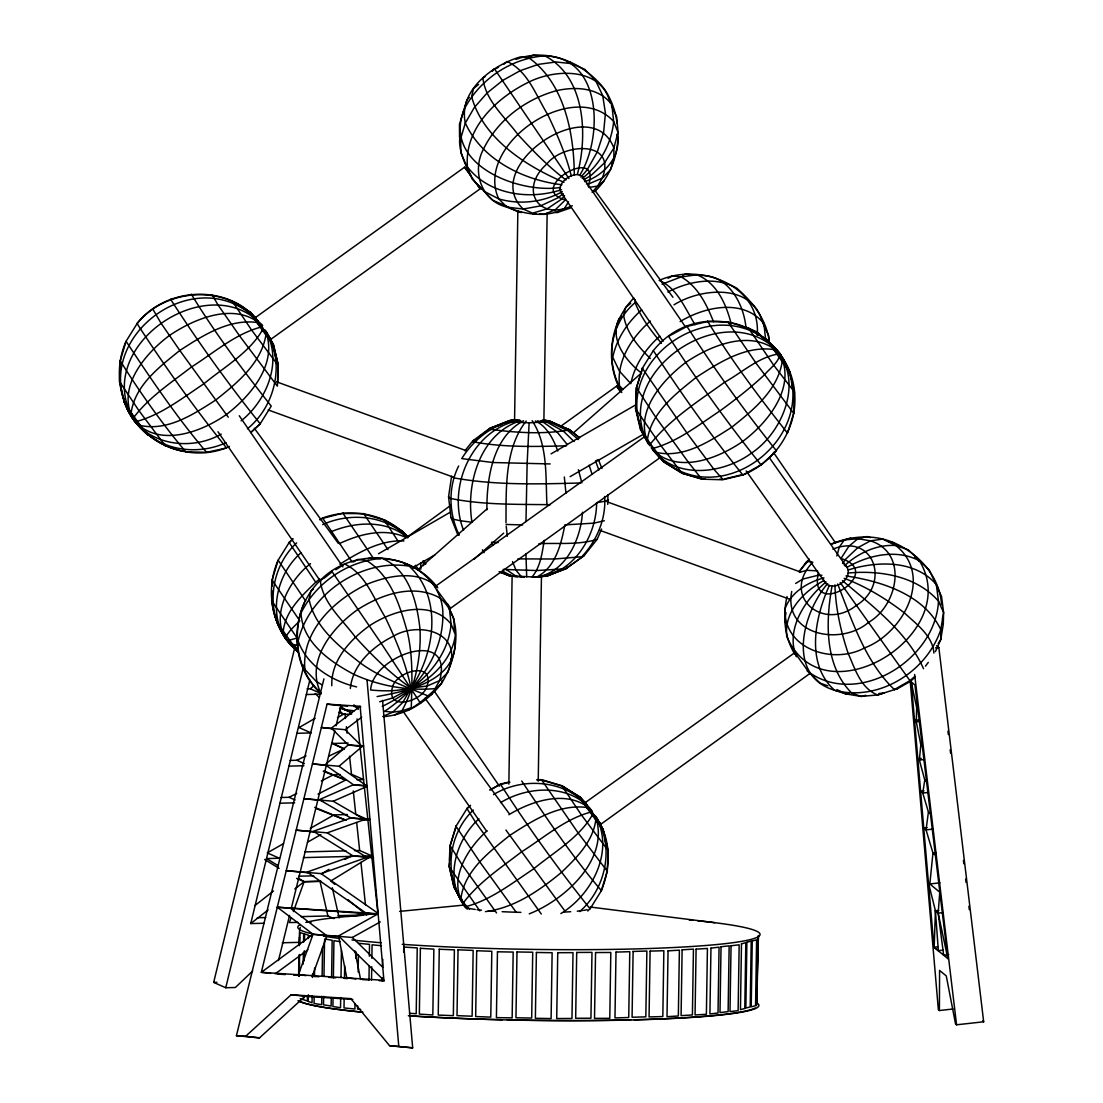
<?xml version="1.0" encoding="UTF-8"?>
<svg xmlns="http://www.w3.org/2000/svg" width="1103" height="1103" viewBox="0 0 1103 1103"><rect width="100%" height="100%" fill="white"/><g stroke="black" fill="none" stroke-linecap="round" stroke-linejoin="round"><path stroke-width="1.5" d="M952.937 1009.011L939.398 1010.513L939.591 970.406L946.277 975.962L955.543 1023.929L956.577 1024.797L983.669 1021.792L938.846 647.516L936.612 645.655M941.479 604.706C940.28 577.283 918.441 552.989 893.664 542.662C873.411 533.976 850.634 535.824 830.683 544.317L850.675 538.002M525.979 521.609L527.124 463.88L529.123 422.849L550.425 421.58L569.575 429.88L579.654 437.863M298.596 975.603L298.913 955.35M299.065 945.216L299.575 930.463M298.858 976.031L299.244 955.308M299.327 945.657L299.464 937.219M299.203 976.362L299.547 954.426M299.713 944.292L299.892 932.476L303.683 933.758L303.559 942.196M299.258 975.852L299.464 962.354M303.215 964.146L303.394 952.33M303.628 996.354L303.573 999.732L307.365 1001.014L307.447 995.94M304.18 960.906L304.345 950.786M304.497 940.652L304.607 933.896L308.399 935.192L308.344 938.556M308.357 994.741L308.247 1001.483L312.039 1002.779L312.149 996.023M312.439 977.451L312.494 974.087M314.162 996.726L314.065 1003.468L321.676 1004.695L321.814 996.257M314.479 976.472L314.617 968.034M322.131 976.003L322.572 947.312M323.648 996.381L323.524 1004.819L331.134 1006.046L331.272 997.608M323.965 976.127L324.53 940.68M331.589 977.355L332.168 940.225L324.558 938.998M333.051 998.077L332.913 1006.515L340.524 1007.728L340.689 997.608M333.368 977.823L333.947 940.68L340.041 941.659M341.006 977.355L341.434 950.345M344.15 999.497L344.012 1007.935L354.932 1009.024L355.014 1003.951M344.494 977.561L344.674 965.745M355.731 958.383L355.842 951.641M357.634 1005.729L357.579 1009.107L360.695 1009.41M358.158 971.977L358.42 955.101M368.967 979.809L369.188 966.311M369.34 956.177L369.533 944.361L358.613 943.286M371.532 980.236L371.739 966.738M371.876 958.3L372.083 944.802L381.445 945.726M382.438 981.325L382.493 977.947M382.686 966.131L382.782 959.376M403.684 952.11L403.753 947.05L417.237 947.904L416.203 1013.726L409.461 1013.299M508.855 784.15L512.123 575.752M514.563 420.753L517.859 210.632M538.223 781.227L541.449 576.276M543.876 421.277L547.157 212.879M794.808 654.244C784.343 636.982 782.537 615.984 787.032 596.53M935.385 651.666L940.776 639.492L943.299 624.133L943.603 612.537L941.535 596.42L929.277 570.003L908.293 549.818L895.815 545.53L882.69 539.105L870.46 540.828L857.886 538.733L844.319 539.918L839.314 547.06L836.832 555.967M943.672 955.184L938.17 913.132L935.413 910.747L934.186 947.201L938.35 950.662L935.413 910.747L928.45 882.827L939.77 892.23L938.17 913.132L947.835 958.645L914.952 685.032L911.243 681.944L916.69 707.933L916.262 721.789L920.826 744.801L919.35 760.022L924.783 780.042L922.756 793.043L928.423 812.001L926.037 829.87L932.959 853.005L929.829 883.958L939.99 882.841M277.694 382.603L278.273 365.079L273.558 344.963L269.463 337.38M521.733 781.007C546.523 818.316 573.036 857.555 601.411 890.645C610.014 869.522 611.255 844.319 600.17 823.9M793.829 412.784C806.638 333.203 703.783 287.924 653.348 350.602C681.006 393.509 710.87 435.189 742.843 474.979C769.108 464.473 788.604 440.566 793.829 412.784L787.501 433.093C759.167 397.273 730.972 359.785 707.547 321.138M229.41 446.453C190.309 464.473 140.026 443.434 124.791 403.229L119.496 381.569L119.662 376.757M119.841 371.959L120.255 360.764L126.087 341.268C111.941 372.8 120.599 412.026 147.14 434.279L148.036 435.285L133.877 420.146L124.143 401.823C134.952 426.613 156.571 446.936 184.229 451.348M298.086 652.011L285.939 639.051L286.256 635.783L290.985 629.565L299.782 620.796L272.083 580.04L278.149 560.186C264.43 591.001 272.027 629.758 297.989 651.749C280.934 636.693 270.276 613.751 271.903 590.877M272.083 586.079L272.303 579.668M449.5 863.373L449.224 866.834L453.953 886.964L463.77 905.149L467.038 908.638L463.77 905.149L453.953 886.964L449.748 868.13M449.624 860.161L450.148 845.767L456.256 825.816L449.914 846.139L449.224 866.834L479.86 910.899M635.866 405.366L635.59 408.827L640.305 428.957L644.4 436.526M636.031 400.568L636.5 387.76L642.608 367.823L636.279 388.132L635.59 408.827L661.276 446.122L681.902 473.201L701.784 479.171L722.562 479.777L742.843 474.979L761.525 464.57L776.443 450.81C744.484 411.019 714.62 369.34 686.962 326.447L687.266 325.936M574.305 175.377C574.139 134.221 564.653 83.387 529.095 58.018L520.451 56.901C492.903 64.856 458.076 90.598 465.328 123.012C482.025 159.825 523.332 180.147 561.896 184.752M757.196 335.367C761.608 284.422 698.999 262.224 659.222 280.424C677.256 288.076 685.266 308.881 695.042 324.668M582.494 512.261C580.798 539.657 565.439 573.629 535.176 577.241M544.248 540.36C542.097 552.961 540.567 566.79 532.073 576.924L509.09 575.738L499.397 572.016M458.048 535.355L450.962 517.472L448.563 496.777L451.61 476.193L453.664 477.833C495.275 485.389 538.085 484.12 580.219 482.99M607.767 504.402L607.918 494.875M784.978 618.866L785.998 612.634M791.733 591.47C782.992 635.907 841.534 646.041 868.626 622.285C897.745 605.768 908.789 553.017 870.46 540.828L857.789 547.695L845.56 559.262L842.568 563.481M263.424 328.211C250.546 352.229 224.309 366.83 203.697 383.927C182.629 397.852 161.976 414.259 137.351 421.263L133.877 420.146C81.622 343.681 195.176 255.11 258.102 321.042M593.317 813.214C580.44 837.232 554.202 851.833 533.59 868.93C512.523 882.855 491.869 899.262 467.245 906.266L463.77 905.149L454.036 886.826L463.77 905.149L465.962 907.452M761.525 464.57L761.208 465.094C728.118 423.897 697.206 380.756 668.57 336.346L686.962 326.447L707.271 321.593L728.104 322.104L755.803 362.859L793.608 413.156L794.367 392.351L789.72 372.097L765.827 338.635L779.986 353.773C778.663 362.804 769.894 368.278 764.42 374.855C750.44 387.884 735.384 399.672 719.942 410.923C698.875 424.848 678.235 441.255 653.596 448.259L651.28 447.515M832.062 585.845C825.637 621.389 824.286 665.895 851.833 693.153L861.029 696.42L877.643 694.959L883.999 693.029L878.912 693.484M300.002 928.602L300.292 927.347M757.706 938.625L756.382 1005.702L758.423 935.523L756.741 1003.964M442.165 680.261L441.407 683.543C427.44 701.632 406.345 715.006 383.237 716.674M252.656 971.026L235.366 987.502L225.757 987.75L213.679 982.387L295.135 646.137M225.757 987.75L303.987 664.875M264.306 923.252L250.753 923.556L309.86 679.986M352.795 999.415L305.048 996.299L259.522 1037.868L236.428 1035.703L323.924 678.883M352.395 937.481L313.059 934.255L261.328 972.322L383.899 980.319L360.157 706.292L327.081 704.141L261.328 972.322L270.552 973.37M278.494 960.534L289.537 915.462M334.843 730.71L291.178 908.789L326.888 935.813L338.786 936.599M336.07 725.719L340.979 705.699L347.583 706.127M460.378 134.028C457.111 149.043 464.928 163.285 471.064 176.508M436.885 586.768C409.585 551.059 351.636 548.067 320.284 580.385C289.565 609.807 288.503 665.192 321.111 693.594C304.676 661.276 332.527 627.014 358.199 609.256C381.803 594.186 413.846 583.266 440.125 598.088C464.79 619.197 456.821 659.194 441.407 683.543C430.79 693.373 420.615 703.521 407.779 710.525M594.655 191.66C621.747 165.588 625.194 121.385 605.12 90.088C585.348 63.312 547.97 46.864 516.011 59.424M621.761 392.489C604.196 362.846 609.794 322.297 633.894 297.962M601.135 891.1L607.477 870.791M377.074 696.558C406.869 691.209 455.07 681.42 455.056 642.98M304.373 602.348C291.743 631.55 295.714 669.163 319.318 691.471M450.92 658.339L451.361 661.442L447.983 672.21L439.711 680.592L435.065 688.603C407.641 691.016 378.894 685.832 353.677 674.264C329.976 661.593 302.525 642.553 300.995 613.103C316.078 582.467 348.107 560.669 382.258 558.38C409.392 570.154 417.224 602.845 420.036 629.579C421.263 657.54 415.059 686.466 401.892 710.952L394.488 715.144M577.352 174.343C587.885 135.297 585.445 76.865 544.841 55.867C510.703 58.156 478.674 79.954 463.577 110.603M291.137 917.848L289.441 922.563L297.948 922.384M293.398 911.561L304.125 881.697L320.78 881.283M355.979 978.926L346.783 977.892L338.552 935.923L378.136 913.794L277.294 907.217L313.059 934.255L298.403 974.749L306.082 975.603M458.627 465.99C447.956 487.443 448.728 513.736 459.234 535.107M538.498 576.952L547.143 576.014L565.742 568.79L584.163 555.609L597.137 539.326L601.604 529.054M818.467 572.471C807.12 621.623 887.515 572.802 840.969 558.49L848.91 546.219L857.886 538.733L867.289 536.541L870.364 537.63M829.387 585.403C814.952 617.156 805.204 664.158 834.654 690.299L845.629 693.856L861.029 696.42L865.731 695.317M413.956 568.169L415.473 565.301L419.043 570.099M588.092 186.283C603.989 142.287 523.635 189.027 565.412 199.864L555.388 209.68L544.22 214.382L539.27 214.079M611.531 163.092L613.944 158.929M449.748 664.227L451.361 661.442M579.502 175.556C603.755 137.806 602.39 53.702 541.559 56.019M137.103 323.606L137.406 323.096C165.85 287.4 225.729 283.678 256.103 318.615C225.274 284.119 165.643 287.952 137.103 323.606C164.761 366.513 194.611 408.179 226.584 447.983L206.592 452.327L185.759 451.803C162.637 424.283 139.433 391.882 120.255 360.764M152.641 308.812L160.997 323.165L179.803 350.464L228.252 417.168M119.496 381.569L138.923 410.647L165.657 446.205L164.388 443.503M171.02 298.941L170.717 299.437C198.375 342.344 228.224 384.023 260.198 423.814L250.822 432.61M191.288 294.129C214.727 332.789 242.922 370.263 271.241 406.097L260.198 423.814L251.139 432.086M231.961 300.705L251.387 329.783L278.121 365.341L277.363 386.16L239.558 335.863L217.98 304.883L212.079 294.735L213.706 296.569M206.592 452.327C177.941 418.768 150.946 379.198 126.087 341.268L137.406 323.096M278.273 365.079L273.475 345.087L269.78 338.056M275.819 615.295L276.853 622.133L297.548 651.115L285.939 639.051L283.223 631.509C285.332 610.938 301.739 595.896 315.706 582.246L289.165 542.524L292.984 538.719M271.545 600.473L297.079 638.03L289.413 640.167L285.939 639.051C264.858 610 270.704 566.942 296.624 542.91M407.076 536.361C386.312 513.681 351.554 507.642 323.082 517.845L319.939 519.871M343.35 513.047L322.779 518.355L352.133 562.061M364.142 513.653L343.074 513.502L373.324 558.215M423.607 565.674L422.987 560.931L425.606 563.867L423.979 560.834M653.348 350.602L642.332 368.278L686.824 432.872L714.041 469.478L722.837 479.322L719.639 479.24M636.5 387.76L655.706 417.21L688.575 462.543L701.784 479.171L705.217 478.881M728.325 321.731L728.104 322.104C755.017 326.86 778.828 345.156 789.059 370.691L789.72 372.097L779.986 353.773L766.723 339.641M541.283 914.015L475.379 821.969L466.996 808.609L469.644 805.907M450.148 845.767L461.992 864.655L496.529 912.912M508.704 782.096L500.914 783.943L490.711 789.776M585.996 803.618L579.461 796.642L561.841 785.708L541.973 779.738L536.94 779.986M794.518 392.089L773.727 365.258L748.206 327.701L752.729 331.314M608.167 850.096L607.243 871.163L578.069 832.862L541.738 780.111L561.689 785.97L579.378 796.766L587.058 804.845M590.395 908.307L587.747 911.009M568.514 201.863L564.474 208.439C547.378 218.297 524.339 214.382 506.953 207.13C481.404 201.091 471.615 171.434 483.376 149.332C497.494 120.158 525.469 99.173 556.45 90.694C575.628 86.296 599.274 87.523 611.875 104.771L613.654 121.495L617.97 132.374L613.861 148.009L613.93 158.432L610.579 169.697L602.307 178.079L597.647 186.09L592.146 192.363M289.469 542.014L278.149 560.186L305.628 600.997M467.3 808.099L455.98 826.271L479.777 861.898L516.314 912.429M601.411 890.645L590.091 908.817C558.118 869.026 528.268 827.347 500.61 784.44L509.972 782.206M938.157 643.628L940.776 639.492L940.776 629.675L943.603 612.537L938.488 601.218L936.337 584.521C914.883 559.745 877.023 560.848 848.235 569.975M799.055 571.878L809.299 559.166M799.22 571.506L806.845 561.33L812.814 562.199C780.29 595.91 823.265 632.171 856.493 605.299C890.741 584.383 874.665 532.404 832.875 549.129M925.445 666.184L928.312 662.365M702.004 478.799L681.902 473.201L664.282 462.281L650.453 443.875C670.734 418.616 698.806 400.94 724.809 382.121C742.553 372.235 759.36 356.338 779.986 353.773L787.556 368.374L786.108 366.251M473.146 442.358L481.914 434.679M827.677 583.542C802.86 612.358 785.515 675.601 834.654 690.299C878.705 701.935 926.644 671.879 940.776 629.675C924.3 594.572 881.642 581.322 845.973 575.918M464.887 450.851L472.87 440.828L489.622 428.447L509.889 420.422L515.322 419.774M580.909 177.142L587.154 169.862L597.385 151.704L603.617 132.401L605.437 113.264L602.707 95.575L595.62 80.574L584.659 69.255L571.74 63.643L555.967 61.975L538.402 64.36L520.244 70.661L502.734 80.422L487.071 92.997L474.304 107.529L465.328 123.012L460.737 138.399L460.847 152.641L472.415 179.444L492.862 200.277L504.347 205.268M635.025 299.699L635.135 302.608C609.008 324.751 605.313 361.729 621.361 390.517M564.584 195.658L561.193 199.422L547.212 208.812L532.666 213.155L523.208 209.046L506.953 207.13L498.735 198.885L483.693 191.095M469.313 97.436L466.955 99.835L459.455 124.391L459.551 137.158L460.792 140.274M621.375 316.354L619.017 318.753C609.146 339.49 625.897 360.984 641.712 373.297M289.165 542.524L292.681 539.229M466.996 808.609L470.512 805.314M247.403 428.777C275.488 406.166 285.594 362.239 265.947 331.107M579.654 911.602C605.588 889.142 614.743 847.476 596.571 817.544M473.284 810.085C446.288 835.895 442.455 882.552 469.547 909.423M236.428 1035.703L245.638 1036.31L291.164 994.741L350.851 998.629L389.566 1045.685L412.674 1047.85L382.562 700.433M844.526 565.687C858.355 553.058 876.747 544.206 895.815 545.53C934.034 575.863 902.957 633.577 864.793 647.806C833.647 664.916 783.337 649.543 785.019 608.815C791.016 592.159 807.63 582.315 823.969 577.848M241.116 420.863C266.692 400.582 282.851 361.756 265.892 331.341M560.862 913.574C592.063 894.547 614.798 851.089 595.785 816.344M301.119 552.686C272.758 577.2 265.01 627.717 298.306 651.652M478.95 818.784C454.863 840.61 443.103 882.814 467.245 908.762M417.623 569.975L487.374 508.58M573.932 432.417L641.105 373.31M473.973 559.29L503.685 533.135M804.79 564.226L808.471 560.972M914.925 676.304L910.003 680.634L894.34 689.568C865.262 661.703 852.095 620.796 837.66 584.011M834.943 584.88C835.564 608.167 840.762 631.15 848.083 653.197C854.922 668.418 860.574 688.396 877.643 694.959L897.635 688.644L910.416 681.337L915.338 677.021M326.323 765.441L312.439 763.883L339.021 766.268L362.129 746.524L345.253 729.717L321.359 727.497L333.699 728.89M826.064 581.957C805.328 599.315 785.143 629.11 796.325 656.754M310.522 563.702C285.732 582.15 263.355 629.744 298.168 649.281M487.14 830.821C466.707 848.565 444.867 884.496 467.258 908.541M582.232 178.465C599.825 164.747 611.572 143.762 613.654 121.495C573.312 76.948 473.725 144.976 498.735 198.885C519.803 204.979 543.172 202.304 562.337 191.674M503.657 64.36L507.159 61.506C528.006 71.047 536.279 96.113 547.681 114.519C557.194 134.456 566.087 154.889 571.395 176.397M492.269 71.268L494.337 68.662L568.955 178.534M641.739 309.819C627.635 322.269 616.591 338.676 612.785 357.303L619.376 371.063L630.833 383.637C634.639 364.996 645.682 348.589 659.787 336.139M323.896 578.427L332.003 571.919L331.755 571.175L381.059 643.09L420.601 703.383M650.384 321.07C631.964 336.994 616.522 360.46 619.5 385.802L622.933 389.428M478.605 84.448L473.532 88.502L471.629 96.719C483.114 138.702 526.048 166.208 564.005 182.312M604.003 181.03L597.647 186.09L588.781 187.441M630.668 303.366L625.594 307.406L623.691 315.623C626.435 332.775 638.251 346.687 650.301 358.475M313.486 588.988L310.936 591.015L309.047 599.232C314.617 627.18 339.021 646.234 360.254 662.931C380.921 678.055 405.311 686.342 428.46 696.117L432.073 694.173M307.061 688.837L310.26 688.755L314.245 685.583M315.706 582.246L319.746 579.034M254.765 905.687L273.447 891.031M250.753 923.556L268.098 909.947M294.791 889.018L304.125 881.697L320.794 881.283M563.026 193.811L557.732 197.92L540.525 205.903L523.208 209.046C478.661 166.677 591.966 89.729 613.861 148.009L604.623 162.748L590.905 175.57L583.708 179.761M360.157 706.292L331.369 728.145L348.245 744.966L362.129 746.524M345.253 729.717L361.701 717.226M484.589 432.666L491.29 427.647L495.564 426.958M275.157 973.88L307.834 949.848M476.73 183.581L480.122 188.834L270.897 339.269L262.555 328.253L255.358 317.609L464.584 167.187L470.898 175.391M450.658 505.436L407.531 536.844M560.848 426.213L616.646 386.091L621.017 391.675M434.927 586.686L644.566 436.678M436.802 589.719L450.465 608.332L659.691 457.91L658.932 456.545L664.282 462.281L659.125 456.297M809.892 673.519L600.79 824.272L592.449 813.256L585.252 802.612L794.891 652.604M526.186 421.015C504.347 448.88 506.249 488.836 505.987 522.739M339.917 564.171C359.026 552.189 380.687 539.725 403.919 540.953M321.649 873.893L328.956 869.398M345.032 859.485L350.878 855.887M354.518 850.62L359.661 850.496L371.739 855.845L330.762 881.021L334.747 884.303M795.649 583.459L802.86 579.075L817.13 575.504L821.9 575.283M508.883 814.717C532.418 800.433 568.128 789.017 591.167 809.726M846.966 567.369C868.447 555.112 896.477 548.618 919.406 560.779C964.436 634.473 823.265 721.417 786.784 636.541C783.737 611.669 803.908 591.18 824.286 580.371M378.522 553.734L449.914 512.412M551.059 453.871L635.838 404.801M412.425 567.935L434.734 555.016M570.086 476.675L644.455 433.631M315.141 718.274L299.051 727.58L311.143 732.943L296.941 733.316M337.463 717.708L343.309 714.33L351.581 714.11M500.638 802.584C527.344 786.287 567.466 783.723 590.022 808.347M221.248 434.113C187.4 453.43 137.31 443.406 125.039 402.829M283.581 843.602L267.271 852.881L279.362 858.244L266.595 858.575L278.149 865.69M310.26 828.408L333.975 814.91L347.39 814.552M307.516 842.209L320.863 834.613M668.073 278.328L672.513 275.819L681.158 276.936L696.903 274.785C717.019 282.809 726.27 304.483 731.289 324.103M353.429 561.923L357.855 559.414L366.513 560.531C390.903 575.449 399.7 605.395 407.172 631.33C413.294 656.382 411.998 682.385 411.281 707.685L401.892 710.952L392.792 712.193L384.63 711.325C416.231 690.175 442.689 655.265 442.854 615.764C443.999 583.322 414.025 559.855 383.844 558.987M495.881 68.689L498.473 67.242M662.021 284.174L681.158 276.936C697.841 286.339 706.678 304.593 713.517 321.731M667.922 292.019C688.713 281.237 715.378 275.915 736.721 288.173C752.908 302.139 766.93 320.173 769.26 341.999M674.016 304.828C700.86 287.911 752.108 283.14 762.145 321.552M680.137 321.593C704.61 306.675 743.422 298.155 763.938 323.675L765.537 338.731M335.891 569.755L344.577 564.019C365.424 573.56 373.696 598.626 385.099 617.032C396.074 639.781 405.807 663.344 411.047 688.134L402.829 702.377L392.792 712.193L383.031 716.302M380.273 921.901L352.34 937.467L382.975 967.469M322.71 524.628C350.134 511.999 386.436 515.308 407.917 537.671M493.51 794.601C522.05 777.077 563.647 779.711 586.879 804.914M226.046 442.689C200.222 454.546 166.801 451.678 145.486 432.197C139.612 424.531 133.987 416.672 128.472 408.73C101.752 339.2 211.528 269.187 262.528 325.633M485.279 76.562L482.866 77.872C485.265 100.497 504.995 117.125 517.941 134.552C532.846 150.808 548.37 166.718 566.06 179.982M322.683 579.075L320.284 580.385C322.683 603.01 342.413 619.624 355.345 637.065C372.318 655.706 390.365 673.588 411.047 688.134L427.109 686.025L439.711 680.592C454.105 626.38 372.097 655.844 370.649 690.009C390.614 691.857 412.122 691.567 428.322 678.083C442.096 667.315 453.03 652.562 455.387 634.873L451.072 624.008L449.293 607.27L447.942 604.334M320.256 519.361L323.082 517.845M489.608 790.024L500.914 783.943M280.934 797.51L289.069 797.304L296.748 793.402M321.304 780.938L333.575 774.692L340.096 774.527M318.036 794.077L345.666 780.055L323.992 770.928M475.214 439.697L472.87 440.828L474.359 442.027C504.664 447.542 535.824 446.618 566.501 445.819M608.47 499.659L605.147 501.258L596.599 502.651C596.737 537.795 570.375 578.62 532.073 576.924M604.347 520.754L593.952 523.139L564.86 524.876C561.165 544.124 555.774 566.749 537.133 576.855L533.838 577.214M507.477 574.442L499.245 571.671M597.137 539.326C578.606 545.199 558.215 542.786 538.953 543.71M584.163 555.609L565.742 568.79L536.651 570.541L503.189 569.41M290.186 760.422L296.817 760.257L306.027 755.872M328.846 756.134L344.191 748.84L332.168 743.05M382.245 706.416C414.797 690.478 447.832 662.6 451.072 624.008C430.473 598.984 392.516 610.524 369.395 625.787C350.202 639.712 330.9 660.49 331.796 685.735M322.931 800.571L303.904 798.669L333.189 801.233L367.313 786.315L339.021 766.268M549.032 574.498L558.476 570.485M529.123 56.915L533.3 55.15L538.25 55.674M682.578 275.24L685.363 274.068L696.917 275.281M367.933 558.835L370.718 557.663L380.618 558.711M497.067 426.323L501.575 424.448M504.581 423.194L512.109 420.05L515.515 419.774M339.269 543.641C359.757 534.073 384.368 527.51 405.973 537.464L401.547 530.681L383.858 519.885L363.907 514.026L387.939 549.584M529.233 913.849C565.067 899.855 610.262 858.713 595.468 816.358M523.539 420.753C492.862 436.981 486.685 478.137 486.892 509.848M584.645 181.65C604.154 175.474 622.078 155.813 617.073 134.249M315.224 832.062L296.183 830.159L327.246 832.848L364.735 819.529L369.505 819.846M309.791 872.887L286.242 870.694L321.056 873.617L366.83 857.389L373.6 857.831M572.305 205.723C537.313 221.882 519.017 188.199 546.867 164.002C562.585 143.211 617.211 139.461 602.307 178.079L589.705 183.512L586.493 183.939M570.375 208.026L557.084 212.631L554.202 212.259M561.537 189.675C529.619 200.291 488.946 194.886 467.438 166.898C464.046 128.306 496.846 97.533 528.93 82.022C555.374 68.786 601.438 67.062 610.097 102.634M331.148 531.715C355.29 521.622 386.56 519.596 407.393 537.685M799.689 572.374L806.748 570.292L817.599 570.871M379.694 701.756L392.682 697.965L411.047 688.134C434.968 653.169 443.075 597.44 409.158 566.142C361.108 558.476 309.474 593.786 298.141 640.898C306.951 665.826 331.906 681.061 356.572 686.907M894.34 689.568L897.635 688.644M520.713 420.657C480.108 433.438 465.631 483.748 471.987 522.229L460.185 520.74L453.002 519.113L450.962 517.472M724.395 478.95L741.574 474.841M518.148 420.533C471.588 430.087 446.729 487.623 463.55 530.253M560.517 187.469C518.507 194.004 443.406 164.719 463.591 111.1L463.618 114.078M848.69 693.415L845.629 693.856L836.874 689.568M519.678 419.885C495.399 422.049 474.428 438.387 461.73 458.586L492.765 462.515L550.176 463.936M544.082 575.628L547.998 575.601L567.411 567.99L566.349 567.135M485.444 911.616C514.467 907.934 539.657 890.411 561.689 872.183C576.483 857.803 592.862 841.699 595.744 820.274L594.338 814.607M848.097 573.036C879.836 570.099 916.648 575.863 938.488 601.218C935.578 660.283 857.017 708.733 807.093 670.9M517.004 419.926L509.034 420.836L489.622 428.447L490.683 429.301C516.576 432.886 543.862 434.472 569.575 429.88L549.873 421.139L544.785 420.298M544.813 575.973L547.998 575.601L540.511 576.662M935.468 647.888L938.846 647.516M917.93 719.983L914.539 720.356L916.262 721.789L919.654 721.403M921.212 758.381L917.834 758.754L919.35 760.022L924.438 759.471M923.997 790.879L920.605 791.265L922.756 793.043L927.83 792.478M927.14 827.608L923.762 827.981L926.037 829.87L932.807 829.125M936.35 852.633L932.959 853.005L935.303 854.949M938.763 910.375L935.303 910.761L938.17 913.132L943.23 912.581M911.243 681.944L933.965 947.229L937.536 946.829M938.129 950.689L943.382 950.11M943.561 955.198L948.732 954.619M514.867 419.94L509.034 420.836L514.66 422.104L529.123 422.849M348.19 916.428L368.76 914.415M399.603 911.395L463.026 905.177M306.344 694.532L320.739 694.159M339.49 708.76L342.812 708.678M348.148 743.064L332.1 743.477L344.191 748.84M289 766.13L303.932 765.744M357.055 779.752L363.576 779.587L351.485 774.237L349.554 756.189M280.01 803.205L294.653 802.832M362.832 819.819L367.864 819.694L355.786 814.331L353.277 790.948M304.911 851.916L345.97 850.84M303.311 857.624L352.919 856.342M363.19 856.066L371.739 855.845M298.775 876.209L313.735 875.823M257.261 917.765L265.671 917.544M300.995 916.634L327.894 915.931L333.919 918.606M337.987 915.669L363.19 915.021M306.358 922.163L311.404 922.025M282.285 942.775L299.106 942.348M213.679 982.387L216.877 982.304M448.563 496.777L450.686 498.487C483.348 505.077 517.031 504.195 550.204 504.705M262.362 326.75C235.987 333.161 214.189 352.657 191.495 366.982C171.53 382.396 149.732 396.666 134.194 416.879L133.877 420.146C157.936 448.218 200.76 432.5 226.28 414.59C251.015 395.798 278.99 362.556 264.954 329.825M592.256 811.753C565.88 818.164 544.082 837.66 521.388 851.985C501.41 867.399 479.626 881.669 464.087 901.882L463.77 905.149L467.7 908.334M506.029 524.449L522.615 524.918M517.886 558.876L554.464 559.014L581.819 556.739C596.888 540.649 606.278 518.672 604.623 496.474M537.175 779.6L541.973 779.738M498.115 542.593L491.524 542.249L492.807 545.392M532.68 213.665L535.975 213.872M354.201 706.568L360.819 706.995M363.59 745.959L348.245 744.966L325.137 764.71L353.415 784.743L367.313 786.315M367.023 785.639L353.415 784.743L319.291 799.675L350.851 817.971L364.735 819.529L333.189 801.233M369.932 819.212L350.851 817.971L313.362 831.29L352.946 855.818L366.83 857.389L327.246 832.848M373.228 857.141L352.946 855.818L307.172 872.046L365.893 912.994L378.232 914.387M376.371 914.332L277.294 907.217M276.839 973.99L285.319 974.556M293.701 975.093L298.803 975.424M318.96 976.748L312.287 976.307L326.888 935.813L313.059 934.255M328.97 977.396L335.643 977.823M343.984 978.375L347.321 978.595M362.253 979.561L369.105 980.015M379.129 980.65L384.299 980.994M389.566 1045.685L412.674 1047.85M700.06 275.502C727.566 274.123 743.546 303.035 745.918 327.136L757.499 332.168L764.544 339.228M521.678 212.493L518.534 212.162L505.781 205.889M741.202 326.64L745.918 327.136M327.081 704.141L340.979 705.699M291.164 994.741L305.048 996.299M245.638 1036.31L259.522 1037.868M567.314 62.016L570.568 62.402L572.912 64.76M404.732 564.529L407.986 564.915M354.132 710.787L344.37 709.643L340.138 707.588M517.252 576.745L512.247 576.138L502.513 571.147M542.993 420.091L547.957 420.698L563.275 427.509M515.694 576.538L509.09 575.738L499.893 571.644M590.353 907.052L714.785 922.687M543.172 420.257L550.425 421.58L542.483 420.381M513.86 576.18L506.608 574.87L512.964 575.807M521.071 577.103L516.438 576.483L506.429 569.672M888.977 541.89L893.664 542.662L897.015 545.888M298.499 645.393L292.488 644.373L285.939 639.051L277.832 623.181M541.311 420.533L549.556 421.994L567.921 430.68L578.358 439.559M524.311 577.338L521.361 576.731L515.956 570.168L512.537 561.565M540.953 420.946L547.35 422.352L563.647 431.383L574.07 441.572M564.805 428.198L568.514 429.039L579.13 437.45M537.644 420.794L543.931 422.628L557.043 431.935L567.204 444.495M777.67 353.029L779.986 353.773C831.138 430.666 718.48 521.388 655.651 453.03M309.281 935.661L311.804 936.516M300.126 998.725L302.649 999.58M827.829 685.818L820.025 683.143L810.016 673.271M276.632 381.859L466.128 450.644M607.036 501.782L799.772 571.74M268.153 409.93L452.795 476.951M600.184 530.446L789.679 599.232M844.14 578.317C865.979 586.424 886.04 598.819 904.474 612.951C916.207 624.091 932.724 635.562 933.883 653.1M314.727 807.355L346.052 820.26L315.596 808.32M323.289 771.259L345.666 780.055M351.609 712.786L344.37 709.643L339.669 704.927M535.355 420.96C547.116 426.337 553.499 439.421 557.815 451.03M310.26 688.755L320.835 693.442M338.773 712.317L343.309 714.33L339.614 710.759M296.817 760.257L304.373 763.607M289.069 797.304L295.121 799.978M296.624 878.374L304.166 881.711L298.348 878.14M914.745 557.18L917.779 558.656L919.061 561.496M343.198 708.402L351.705 712.579M249.347 313.252L255.606 318.326M321.952 684.77L316.299 681.475L304.855 669.411C301.464 630.819 334.264 600.046 366.348 584.535C388.394 575.366 418.975 569.162 437.781 587.83M755.527 332.968L758.326 334.636M761.125 336.305L765.317 338.8M236.483 304.304L250.478 312.632L255.993 318.533M401.134 530.722L384.009 519.623L397.59 540.442M573.367 793.484L561.841 785.708L581.281 814.786L608.001 850.358L603.355 830.104L598.874 821.638M576.166 795.139L580.357 797.634L585.886 803.535M783.585 362.597L785.377 365.176L779.986 353.773L772.858 349.417C744.594 345.887 718.742 362.79 696.048 377.474C675.863 393.785 651.363 412.164 647.42 439.601L649.584 445.626M680.703 472.112L664.364 462.143L658.891 456.38M262.307 325.895C259.674 328.997 240.702 299.63 253.649 316.713M136.731 421.884L133.877 420.146C115.484 388.477 144.783 353.842 169.393 335.519C195.176 318.036 236.001 301.229 262.5 325.743M592.201 810.898L586.493 807.424L579.461 796.642L584.3 802.722M288.779 640.802L285.939 639.051L280.176 626.862M264.637 859.458L279.114 868.364M321.056 873.617L378.384 913.574M842.416 580.605C872.542 606.126 907.19 631.909 923.528 668.735M781.062 356.793L779.986 353.773L773.437 348.451L770.666 344.715C806.114 374.51 785.088 430.859 751.377 453.195C723.003 474.014 676.497 479.708 652.452 449.555C677.256 474.511 717.681 458.724 742.526 441.586C768.24 422.352 796.724 387.07 779.986 353.773C722.368 280.327 599.425 362.129 647.861 442.91M651.432 448.204L656.671 452.464C684.012 458.434 709.808 441.214 731.813 427.164C753.059 410.261 777.339 390.586 782.11 362.28L779.986 353.773C727.029 292.378 608.291 372.869 648.605 444.219M347.955 899.676L366.554 914.938M916.69 707.933L917.806 708.857M920.826 744.801L922.26 745.986M924.783 780.042L926.506 781.475M928.423 812.001L930.353 813.614M933.965 947.229L947.835 958.645M982.635 1020.923L983.669 1021.792M939.398 1010.513L938.363 1009.659L910.209 681.034M779.986 353.773C753.625 327.922 711.793 344.646 685.652 362.529C661.965 380.466 633.246 413.032 648.771 444.288M141.239 426.309L133.877 420.146L131.422 414.025M293.301 645.227L285.939 639.051L282.258 629.882M532.129 420.684C548.122 444.771 545.489 476.868 546.95 504.747M142.273 428.143L133.877 420.146L131.174 412.605C135.117 385.168 159.618 366.789 179.803 350.464C202.497 335.795 228.335 318.891 256.599 322.407L273.475 345.087L268.222 335.229M296.735 649.336L285.939 639.051L284.877 634.804M315.196 693.511L318.891 697.082M338.552 935.923L383.899 980.319M477.158 184.201L481.901 188.958M353.911 704.831L358.392 709.312M303.063 667.274L305.352 669.576M480.122 188.834L464.584 167.187M659.691 457.91L644.152 436.25M810.002 673.836L794.477 652.19M407.035 536.458L401.63 530.543L406.497 536.03M582.012 799.716L585.5 803.329M402.526 531.549L406.952 536.265M641.284 429.825L636.1 410.123M661.442 343.309C651.211 330.817 640.912 317.843 635.135 302.608M768.364 341.709L769.894 343.722M404.181 533.631L406.469 536.637M565.026 911.202L505.919 830.035M595.124 190.64L672.94 297.3M254.379 428.309L338.263 543.296M425.055 698.282L508.938 813.256M840.21 582.549L910.416 681.337M769.797 458.352L846.194 566.28M746.18 470.953L825.54 583.087M650.453 443.875L640.388 428.819L644.883 437.271M403.353 711.683L486.671 831.262M773.437 452.354L835.426 542.759M582.646 176.935L685.308 326.667M561.372 192.942L663.068 341.268M620.024 391.344L616.646 386.091M434.279 691.167L499.425 786.205M239.254 415.748L342.895 566.901M217.98 431.756L320.642 581.502M599.742 824.244L603.355 830.104L586.493 807.424C558.228 803.894 532.391 820.797 509.696 835.467C489.498 851.792 465.011 870.17 461.054 897.608L463.77 905.149L463.053 902.309M269.863 339.241L272.813 343.695L275.502 356.324M600.032 822.907L600.79 824.272M449.707 606.981L450.465 608.332M270.138 337.904L270.897 339.269M424.876 562.599L425.606 563.867M482.397 549.818L484.038 552.713M599.674 823.059L603.382 831.855M424.035 561.193L425.524 564.005M599.687 823.458L601.204 826.381M269.794 338.456L271.31 341.378M642.029 431.273L644.965 437.036M458.738 894.478L463.77 905.149L461.923 900.558M762.807 322.972L768.75 335.808L768.791 342.137M611.407 105.488L616.687 116.89L616.729 123.219M449.486 609.421L454.105 619.403L454.188 630.489M784.716 620.424L785.998 623.25M611.614 356.076L612.854 359.178M601.935 468.541L598.391 459.593L595.51 460.985L598.901 470.002M589.099 465.218L592.104 474.29M578.399 469.726L581.86 482.921M264.803 331.024L265.864 335.271C261.094 363.59 236.814 383.265 215.554 400.168C193.563 414.218 167.753 431.425 140.426 425.468L133.877 420.146L133.16 417.306M332.293 887.736L339.172 917.917M319.87 880.718L327.894 915.931M789.059 370.691L789.734 373.848M791.416 381.748L792.767 388.063M605.064 839.741L606.402 846.056M276.177 359.481L276.853 362.639M354.973 950.91L360.571 979.45M564.336 476.992L565.949 493.234M942.472 617.708L943.299 624.133M947.932 731.165L948.346 734.543M950.166 749.737L950.565 753.115M963.415 860.423L963.815 863.801M965.649 879.05L966.049 882.441M968.903 906.252L969.303 909.658M914.621 674.457L956.577 1024.797M506.208 526.145L507.297 536.32M357.069 718.908L377.915 913.505M344.991 713.544L345.515 718.467M346.397 726.67L347.1 733.219M356.669 822.548L359.661 850.496M360.929 862.367L365.465 904.763M367.037 680.041L398.776 1046.292M526.696 576.883L525.938 553.94M420.739 562.778L420.794 569.258M615.653 330.004L615.667 332.996M451.348 660.945C456.297 629.206 415.045 623.057 393.881 635.948C373.186 646.082 352.588 664.337 350.34 688.506M587.099 909.617A61.947 4.963 0.9 0 1 583.666 910.389M582.301 910.595A61.947 4.963 0.9 0 1 577.269 911.188M570.706 911.712A61.947 4.963 0.9 0 1 563.688 912.084M520.878 912.36A61.947 4.963 0.9 0 1 502.127 911.685M494.158 911.23A61.947 4.963 0.9 0 1 488.284 910.802M481.487 910.182A61.947 4.963 0.9 0 1 477.061 909.685M475.214 909.451A61.947 4.963 0.9 0 1 465.328 907.107M697.785 920.784A231.106 18.53 0.9 0 1 705.658 945.505A231.106 18.53 0.9 0 1 402.223 944.333M381.155 942.748A231.106 18.53 0.9 0 1 351.954 939.963M339.131 938.419A231.106 18.53 0.9 0 1 323.496 936.089M311.46 933.689A231.106 18.53 0.9 0 1 300.388 924.479M306.082 922.411A231.106 18.53 0.9 0 1 361.936 915.38M689.265 919.957A231.106 18.53 0.9 0 1 692.725 920.288M757.403 1003.289A231.106 18.53 0.9 0 1 653.017 1019.324A231.106 18.53 0.9 0 1 409.42 1015.863M360.557 1011.975A231.106 18.53 0.9 0 1 299.01 1000.821M755.21 1008.004A231.106 18.53 0.9 0 1 634.211 1019.765M630.723 1019.861A231.106 18.53 0.9 0 1 507.27 1019.848M502.251 1019.737A231.106 18.53 0.9 0 1 408.331 1015.753M362.873 1012.196A231.106 18.53 0.9 0 1 297.92 1000.724M563.164 194.349A13.333 8.493 -34.4 0 1 566.446 178.479A13.333 8.493 -34.4 0 1 583.721 178.879M844.071 564.584A13.333 10.244 -35.3 0 1 842.72 582.343A13.333 10.244 -35.3 0 1 824.12 580.826M420.381 948.29L419.347 1014.112L432.831 1014.967L433.865 949.145L420.381 948.29M439.27 949.256L438.236 1015.077L453.347 1015.67L454.381 949.848L439.27 949.256M458.048 949.821L457.014 1015.642L472.125 1016.221L473.159 950.4L458.048 949.821M476.703 950.717L475.669 1016.539L490.78 1017.118L491.814 951.296L476.703 950.717M497.453 951.792L496.419 1017.614L512.15 1017.89L513.185 952.068L497.453 951.792M516.99 951.958L515.956 1017.779L531.687 1018.055L532.721 952.22L516.99 951.958M536.403 952.468L535.369 1018.29L551.1 1018.565L552.134 952.73L536.403 952.468M557.746 952.702L556.712 1018.538L571.974 1018.469L573.009 952.647L557.746 952.702M576.704 952.454L575.669 1018.276L590.946 1018.207L591.98 952.385L576.704 952.454M595.551 952.551L594.517 1018.372L609.78 1018.317L610.814 952.482L595.551 952.551M616.012 952.096L614.978 1017.917L628.738 1017.517L629.772 951.696L616.012 952.096M633.108 951.434L632.074 1017.256L645.834 1016.856L646.868 951.034L633.108 951.434M650.094 951.117L649.06 1016.938L662.82 1016.552L663.854 950.731L650.094 951.117M668.046 950.855L667.012 1016.69L678.345 1015.987L679.379 950.166L668.046 950.855M682.123 949.821L681.089 1015.642L692.408 1014.953L693.442 949.118L682.123 949.821M696.09 949.145L695.055 1014.967L706.389 1014.264L707.423 948.442L696.09 949.145M710.952 948.125L709.918 1013.947L718.025 1012.995L719.059 947.16L710.952 948.125M721.031 946.76L719.997 1012.582L728.118 1011.63L729.152 945.809L721.031 946.76M731.041 945.767L730.007 1011.589L738.128 1010.638L739.162 944.816L731.041 945.767M741.478 943.823L740.444 1009.659L744.787 1008.514L745.821 942.679L741.478 943.823M746.883 942.238L745.849 1008.059L750.192 1006.915L751.226 941.093L746.883 942.238M752.246 940.997L751.212 1006.832L755.569 1005.688L756.603 939.853L752.246 940.997M392.599 686.769C385.071 712.304 423.069 701.591 427.109 686.025C434.637 660.49 396.639 671.203 392.599 686.769"/></g></svg>
